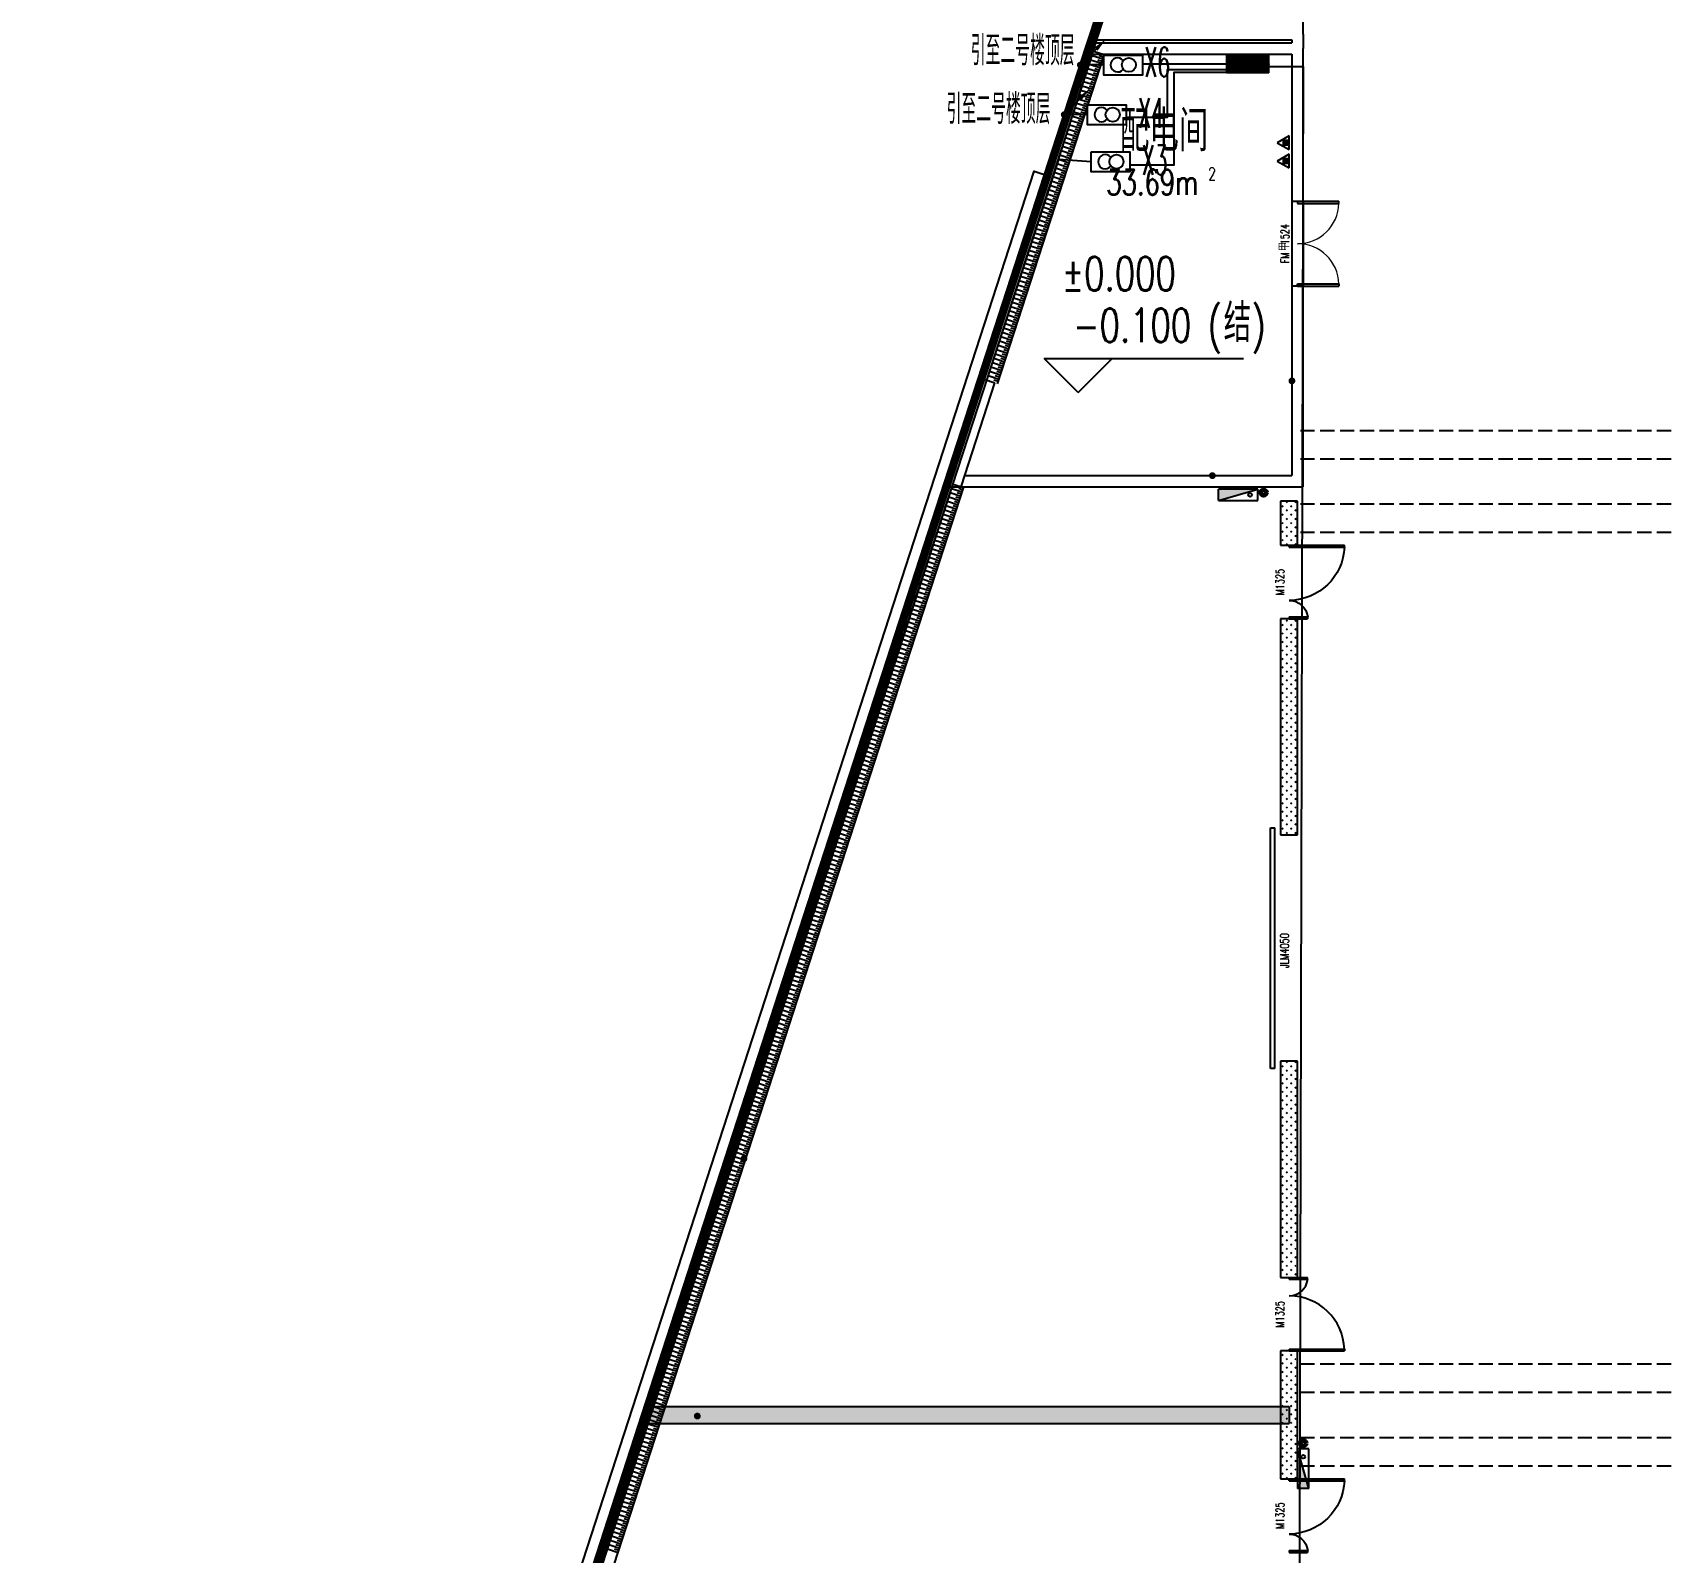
# Model space of a CAD drawing. Extents: x -474411 to 577939, y 0 to 1014176.
# Drawn here: x -286054 to -257258, y 687140 to 714001 of the extents above; entities that cross this region are included whole.
import ezdxf
from ezdxf.enums import TextEntityAlignment as Align

# ---------------------------------------------------------------- set-up
doc = ezdxf.new("R2010")
doc.units = 0
doc.header["$LTSCALE"] = 1000
doc.header["$MEASUREMENT"] = 0
doc.linetypes.add('10平面$0$DASH', pattern=[0.35, 0.25, -0.1])
doc.linetypes.add('DASH', pattern=[0.35, 0.25, -0.1])
doc.layers.get('Defpoints').update_dxf_attribs({"color": 210})
doc.layers.add('.灯具', color=3, linetype='Continuous', lineweight=25)
doc.layers.add('LG-ZF消防', color=1, linetype='Continuous', lineweight=60)
for name, color, linetype in [('10平面$0$WINDOW', 4, 'Continuous'), ('10平面$0$WINDOW_TEXT', 7, 'Continuous'), ('A-HATCH-2', 251, 'Continuous'), ('A-LIN-V', 9, 'Continuous'), ('A-WINDOW', 140, 'Continuous'), ('A-防火门窗', 1, 'Continuous'), ('AS-WALL', 40, 'Continuous'), ('AS-结构边线层', 200, 'Continuous'), ('DIM_SYMB', 3, 'Continuous'), ('EQUIP-照明', 3, 'Continuous'), ('EQUIP-箱柜', 3, 'Continuous'), ('LWIRE', 4, 'Continuous'), ('PUB_HATCH', 8, 'Continuous'), ('PUB_TEXT', 7, 'Continuous'), ('SB_ZF消火栓', 10, 'Continuous'), ('建-墙-幕', 4, 'Continuous'), ('建-标高', 3, 'Continuous'), ('照明-灯具', 3, 'Continuous'), ('配电', 8, 'Continuous')]:
    doc.layers.add(name, color=color, linetype=linetype)
doc.layers.add('A-加建区域', color=47, linetype='Continuous', plot=False)
doc.styles.add('10平面$0$_TCH_WINDOW', font='SIMPLEX', dxfattribs={"height": 3.5, "bigfont": 'GBCBIG'})
doc.styles.add('_TEL_DIM', font='SIMPLEX', dxfattribs={"width": 0.8, "height": 3.5, "bigfont": 'HZTXT'})
doc.styles.add('A-AREA', font='SIMPLEX', dxfattribs={"bigfont": 'GBCBIG'})
doc.styles.add('A-STANDARD', font='SIMPLEX', dxfattribs={"bigfont": 'GBCBIG'})
doc.styles.get("Standard").update_dxf_attribs({"font": 'gbenor.shx', "bigfont": 'gbcbig.shx'})
pattern_1 = [(45, (25.49, 21.51), (-75.000002, 75.000002), [24, -82.06602]), (135, (192.46, 21.51), (-75.000002, -75.000002), [24, -82.06602])]

# ---------------------------------------------------------------- blocks, each defined once
blk = doc.blocks.new('43243')
at = {"layer": 'AS-结构边线层', "color": 8}
blk.add_lwpolyline([(-200454, 722920), (-210494, 722920), (-210494, 723090), (-223514, 723090), (-223514, 722920), (-225354, 722920), (-225354, 722470), (-227454, 722470), (-227454, 722920), (-229294, 722920), (-229294, 723090), (-250514, 723090), (-250514, 722920), (-252354, 722920), (-252354, 722470), (-254454, 722470), (-254454, 722920), (-264361, 722920), (-285754, 656986)], dxfattribs=at)
blk = doc.blocks.new('w42343')
at = {"layer": 'A-HATCH-2', "linetype": 'DASH'}
for p, q in [((-263654, 706970), (-128354, 706970)), ((-263654, 706470), (-128354, 706470)), ((-263654, 705670), (-128354, 705670)), ((-263654, 705170), (-128354, 705170)), ((-263654, 690470), (-128354, 690470)), ((-263654, 689970), (-128354, 689970)), ((-263654, 689170), (-128354, 689170)), ((-263654, 688670), (-128354, 688670))]:
    blk.add_line(p, q, dxfattribs=at)
blk = doc.blocks.new('34242343243')
at = {"color": 8}
for p, q in [((-267146, 713528), (-267336, 713590)), ((-267121, 713605), (-267311, 713666)), ((-267133, 713566), (-267209, 713591)), ((-267245, 713222), (-267435, 713284)), ((-267220, 713299), (-267410, 713361)), ((-267195, 713375), (-267385, 713437)), ((-267170, 713452), (-267361, 713513)), ((-267232, 713261), (-267308, 713285)), ((-267208, 713337), (-267284, 713362)), ((-267183, 713413), (-267259, 713438)), ((-267158, 713490), (-267234, 713515)), ((-267319, 712993), (-267509, 713055)), ((-267294, 713069), (-267485, 713131)), ((-267270, 713146), (-267460, 713208)), ((-267307, 713031), (-267383, 713056)), ((-267282, 713108), (-267358, 713132)), ((-267257, 713184), (-267333, 713209)), ((-267418, 712687), (-267609, 712749)), ((-267394, 712764), (-267584, 712825)), ((-267369, 712840), (-267559, 712902)), ((-267344, 712917), (-267534, 712978)), ((-267406, 712726), (-267482, 712750)), ((-267381, 712802), (-267457, 712827)), ((-267356, 712878), (-267432, 712903)), ((-267332, 712955), (-267408, 712980)), ((-267518, 712382), (-267708, 712443)), ((-267493, 712458), (-267683, 712520)), ((-267468, 712534), (-267658, 712596)), ((-267443, 712611), (-267633, 712673)), ((-267505, 712420), (-267581, 712444)), ((-267480, 712496), (-267556, 712521)), ((-267456, 712573), (-267532, 712597)), ((-267431, 712649), (-267507, 712674)), ((-267617, 712076), (-267807, 712138)), ((-267592, 712152), (-267782, 712214)), ((-267567, 712229), (-267757, 712290)), ((-267542, 712305), (-267733, 712367)), ((-267604, 712114), (-267680, 712139)), ((-267580, 712190), (-267656, 712215)), ((-267555, 712267), (-267631, 712292)), ((-267530, 712343), (-267606, 712368)), ((-267716, 711770), (-267906, 711832)), ((-267691, 711846), (-267881, 711908)), ((-267666, 711923), (-267857, 711985)), ((-267642, 711999), (-267832, 712061)), ((-267704, 711808), (-267780, 711833)), ((-267679, 711885), (-267755, 711909)), ((-267654, 711961), (-267730, 711986)), ((-267629, 712038), (-267705, 712062)), ((-267790, 711541), (-267981, 711602)), ((-267766, 711617), (-267956, 711679)), ((-267741, 711694), (-267931, 711755)), ((-267778, 711579), (-267854, 711604)), ((-267753, 711655), (-267829, 711680)), ((-267728, 711732), (-267804, 711757)), ((-267890, 711235), (-268080, 711297)), ((-267865, 711311), (-268055, 711373)), ((-267840, 711388), (-268030, 711450)), ((-267815, 711464), (-268005, 711526)), ((-267877, 711273), (-267953, 711298)), ((-267852, 711350), (-267928, 711374)), ((-267828, 711426), (-267904, 711451)), ((-267803, 711502), (-267879, 711527)), ((-267989, 710929), (-268179, 710991)), ((-267964, 711006), (-268154, 711067)), ((-267939, 711082), (-268129, 711144)), ((-267914, 711159), (-268105, 711220)), ((-267976, 710967), (-268052, 710992)), ((-267952, 711044), (-268028, 711069)), ((-267927, 711120), (-268003, 711145)), ((-267902, 711197), (-267978, 711221)), ((-268088, 710623), (-268278, 710685)), ((-268063, 710700), (-268253, 710762)), ((-268038, 710776), (-268229, 710838)), ((-268014, 710853), (-268204, 710914)), ((-268076, 710662), (-268152, 710686)), ((-268051, 710738), (-268127, 710763)), ((-268026, 710815), (-268102, 710839)), ((-268001, 710891), (-268077, 710916)), ((-268162, 710394), (-268353, 710456)), ((-268138, 710471), (-268328, 710532)), ((-268113, 710547), (-268303, 710609)), ((-268150, 710432), (-268226, 710457)), ((-268125, 710509), (-268201, 710533)), ((-268100, 710585), (-268176, 710610)), ((-268262, 710088), (-268452, 710150)), ((-268237, 710165), (-268427, 710227)), ((-268212, 710241), (-268402, 710303)), ((-268187, 710318), (-268377, 710379)), ((-268249, 710127), (-268325, 710151)), ((-268224, 710203), (-268300, 710228)), ((-268200, 710279), (-268276, 710304)), ((-268175, 710356), (-268251, 710381)), ((-268361, 709783), (-268551, 709844)), ((-268336, 709859), (-268526, 709921)), ((-268311, 709936), (-268501, 709997)), ((-268286, 710012), (-268477, 710074)), ((-268348, 709821), (-268424, 709846)), ((-268324, 709897), (-268400, 709922)), ((-268299, 709974), (-268375, 709998)), ((-268274, 710050), (-268350, 710075)), ((-268460, 709477), (-268650, 709539)), ((-268435, 709553), (-268625, 709615)), ((-268410, 709630), (-268601, 709691)), ((-268386, 709706), (-268576, 709768)), ((-268448, 709515), (-268524, 709540)), ((-268423, 709592), (-268499, 709616)), ((-268398, 709668), (-268474, 709693)), ((-268373, 709744), (-268449, 709769)), ((-268534, 709248), (-268725, 709309)), ((-268510, 709324), (-268700, 709386)), ((-268485, 709400), (-268675, 709462)), ((-268522, 709286), (-268598, 709310)), ((-268497, 709362), (-268573, 709387)), ((-268472, 709439), (-268548, 709463)), ((-268634, 708942), (-268824, 709004)), ((-268609, 709018), (-268799, 709080)), ((-268584, 709095), (-268774, 709156)), ((-268559, 709171), (-268749, 709233)), ((-268621, 708980), (-268697, 709005)), ((-268596, 709056), (-268672, 709081)), ((-268572, 709133), (-268648, 709158)), ((-268547, 709209), (-268623, 709234)), ((-268733, 708636), (-268923, 708698)), ((-268708, 708712), (-268898, 708774)), ((-268683, 708789), (-268873, 708851)), ((-268658, 708865), (-268849, 708927)), ((-268720, 708674), (-268797, 708699)), ((-268696, 708751), (-268772, 708775)), ((-268671, 708827), (-268747, 708852)), ((-268646, 708904), (-268722, 708928)), ((-268832, 708330), (-269022, 708392)), ((-268807, 708407), (-268997, 708468)), ((-268782, 708483), (-268973, 708545)), ((-268758, 708560), (-268948, 708621)), ((-268820, 708369), (-268896, 708393)), ((-268795, 708445), (-268871, 708470)), ((-268770, 708521), (-268846, 708546)), ((-268745, 708598), (-268821, 708623)), ((-268906, 708101), (-269097, 708163)), ((-268882, 708177), (-269072, 708239)), ((-268857, 708254), (-269047, 708316)), ((-268919, 708063), (-268995, 708087)), ((-268894, 708139), (-268970, 708164)), ((-268869, 708216), (-268945, 708240)), ((-268844, 708292), (-268921, 708317)), ((-268981, 707872), (-269171, 707933)), ((-268956, 707948), (-269146, 708010)), ((-268931, 708025), (-269121, 708086)), ((-268993, 707833), (-269069, 707858)), ((-268968, 707910), (-269045, 707935)), ((-268944, 707986), (-269020, 708011)), ((-269677, 705726), (-269867, 705788)), ((-269652, 705802), (-269843, 705864)), ((-269628, 705878), (-269818, 705940)), ((-269603, 705955), (-269793, 706016)), ((-269665, 705764), (-269741, 705789)), ((-269640, 705840), (-269716, 705865)), ((-269615, 705916), (-269691, 705941)), ((-269751, 705497), (-269941, 705559)), ((-269726, 705574), (-269917, 705635)), ((-269702, 705650), (-269892, 705712)), ((-269739, 705536), (-269815, 705560)), ((-269714, 705612), (-269790, 705636)), ((-269689, 705688), (-269765, 705713)), ((-269850, 705193), (-270040, 705254)), ((-269825, 705269), (-270016, 705331)), ((-269801, 705345), (-269991, 705407)), ((-269776, 705421), (-269966, 705483)), ((-269838, 705231), (-269914, 705255)), ((-269813, 705307), (-269889, 705332)), ((-269788, 705383), (-269864, 705408)), ((-269764, 705459), (-269840, 705484)), ((-269949, 704888), (-270139, 704950)), ((-269924, 704964), (-270114, 705026)), ((-269899, 705040), (-270090, 705102)), ((-269875, 705116), (-270065, 705178)), ((-269937, 704926), (-270013, 704951)), ((-269912, 705002), (-269988, 705027)), ((-269887, 705078), (-269963, 705103)), ((-269862, 705155), (-269939, 705179)), ((-270048, 704583), (-270238, 704645)), ((-270023, 704659), (-270213, 704721)), ((-269998, 704736), (-270189, 704797)), ((-269974, 704812), (-270164, 704873)), ((-270035, 704621), (-270112, 704646)), ((-270011, 704697), (-270087, 704722)), ((-269986, 704774), (-270062, 704798)), ((-269961, 704850), (-270037, 704874)), ((-270122, 704355), (-270312, 704416)), ((-270097, 704431), (-270288, 704492)), ((-270073, 704507), (-270263, 704569)), ((-270110, 704393), (-270186, 704417)), ((-270085, 704469), (-270161, 704494)), ((-270060, 704545), (-270136, 704570)), ((-270221, 704050), (-270411, 704112)), ((-270196, 704126), (-270386, 704188)), ((-270171, 704202), (-270362, 704264)), ((-270147, 704278), (-270337, 704340)), ((-270209, 704088), (-270285, 704113)), ((-270184, 704164), (-270260, 704189)), ((-270159, 704240), (-270235, 704265)), ((-270134, 704316), (-270210, 704341)), ((-270320, 703745), (-270510, 703807)), ((-270295, 703821), (-270485, 703883)), ((-270270, 703897), (-270461, 703959)), ((-270246, 703974), (-270436, 704035)), ((-270307, 703783), (-270383, 703808)), ((-270283, 703859), (-270359, 703884)), ((-270258, 703936), (-270334, 703960)), ((-270233, 704012), (-270309, 704036)), ((-270419, 703440), (-270609, 703502)), ((-270394, 703516), (-270584, 703578)), ((-270369, 703593), (-270559, 703654)), ((-270344, 703669), (-270535, 703731)), ((-270406, 703478), (-270482, 703503)), ((-270382, 703555), (-270458, 703579)), ((-270357, 703631), (-270433, 703655)), ((-270332, 703707), (-270408, 703732)), ((-270518, 703136), (-270708, 703197)), ((-270493, 703212), (-270683, 703273)), ((-270468, 703288), (-270658, 703350)), ((-270443, 703364), (-270634, 703426)), ((-270505, 703174), (-270581, 703198)), ((-270480, 703250), (-270557, 703274)), ((-270456, 703326), (-270532, 703351)), ((-270431, 703402), (-270507, 703427)), ((-270592, 702907), (-270782, 702969)), ((-270567, 702983), (-270757, 703045)), ((-270542, 703059), (-270732, 703121)), ((-270579, 702945), (-270655, 702970)), ((-270555, 703021), (-270631, 703046)), ((-270530, 703097), (-270606, 703122)), ((-270691, 702602), (-270881, 702664)), ((-270666, 702678), (-270856, 702740)), ((-270641, 702755), (-270831, 702816)), ((-270616, 702831), (-270807, 702892)), ((-270678, 702640), (-270754, 702665)), ((-270653, 702716), (-270730, 702741)), ((-270629, 702793), (-270705, 702817)), ((-270604, 702869), (-270680, 702894)), ((-270789, 702297), (-270980, 702359)), ((-270765, 702374), (-270955, 702435)), ((-270740, 702450), (-270930, 702512)), ((-270715, 702526), (-270906, 702588)), ((-270777, 702335), (-270853, 702360)), ((-270752, 702412), (-270828, 702436)), ((-270728, 702488), (-270804, 702513)), ((-270703, 702564), (-270779, 702589)), ((-270888, 701993), (-271079, 702054)), ((-270864, 702069), (-271054, 702131)), ((-270839, 702145), (-271029, 702207)), ((-270814, 702221), (-271004, 702283)), ((-270876, 702031), (-270952, 702055)), ((-270851, 702107), (-270927, 702132)), ((-270827, 702183), (-270903, 702208)), ((-270802, 702259), (-270878, 702284)), ((-270963, 701764), (-271153, 701826)), ((-270938, 701840), (-271128, 701902)), ((-270913, 701916), (-271103, 701978)), ((-270950, 701802), (-271026, 701827)), ((-270925, 701878), (-271002, 701903)), ((-270901, 701955), (-270977, 701979)), ((-271061, 701459), (-271252, 701521)), ((-271037, 701535), (-271227, 701597)), ((-271012, 701612), (-271202, 701673)), ((-270987, 701688), (-271177, 701750)), ((-271049, 701497), (-271125, 701522)), ((-271024, 701574), (-271100, 701598)), ((-271000, 701650), (-271076, 701674)), ((-270975, 701726), (-271051, 701751)), ((-271160, 701155), (-271351, 701216)), ((-271136, 701231), (-271326, 701292)), ((-271111, 701307), (-271301, 701369)), ((-271086, 701383), (-271276, 701445)), ((-271148, 701193), (-271224, 701217)), ((-271123, 701269), (-271199, 701294)), ((-271098, 701345), (-271175, 701370)), ((-271074, 701421), (-271150, 701446)), ((-271259, 700850), (-271449, 700911)), ((-271234, 700926), (-271425, 700988)), ((-271210, 701002), (-271400, 701064)), ((-271185, 701078), (-271375, 701140)), ((-271247, 700888), (-271323, 700913)), ((-271222, 700964), (-271298, 700989)), ((-271197, 701040), (-271273, 701065)), ((-271173, 701116), (-271249, 701141)), ((-271358, 700545), (-271548, 700607)), ((-271333, 700621), (-271524, 700683)), ((-271309, 700697), (-271499, 700759)), ((-271284, 700774), (-271474, 700835)), ((-271346, 700583), (-271422, 700608)), ((-271321, 700659), (-271397, 700684)), ((-271296, 700735), (-271372, 700760)), ((-271272, 700812), (-271348, 700836)), ((-271432, 700316), (-271622, 700378)), ((-271407, 700393), (-271598, 700454)), ((-271383, 700469), (-271573, 700531)), ((-271420, 700355), (-271496, 700379)), ((-271395, 700431), (-271471, 700455)), ((-271370, 700507), (-271446, 700532)), ((-271531, 700012), (-271721, 700073)), ((-271506, 700088), (-271697, 700150)), ((-271482, 700164), (-271672, 700226)), ((-271457, 700240), (-271647, 700302)), ((-271519, 700050), (-271595, 700074)), ((-271494, 700126), (-271570, 700151)), ((-271469, 700202), (-271545, 700227)), ((-271445, 700278), (-271521, 700303)), ((-271630, 699707), (-271820, 699769)), ((-271605, 699783), (-271795, 699845)), ((-271581, 699859), (-271771, 699921)), ((-271556, 699935), (-271746, 699997)), ((-271618, 699745), (-271694, 699770)), ((-271593, 699821), (-271669, 699846)), ((-271568, 699897), (-271644, 699922)), ((-271543, 699974), (-271620, 699998)), ((-271729, 699402), (-271919, 699464)), ((-271704, 699478), (-271894, 699540)), ((-271679, 699555), (-271870, 699616)), ((-271655, 699631), (-271845, 699692)), ((-271716, 699440), (-271793, 699465)), ((-271692, 699516), (-271768, 699541)), ((-271667, 699593), (-271743, 699617)), ((-271642, 699669), (-271718, 699694)), ((-271803, 699174), (-271993, 699235)), ((-271778, 699250), (-271969, 699311)), ((-271754, 699326), (-271944, 699388)), ((-271791, 699212), (-271867, 699236)), ((-271766, 699288), (-271842, 699313)), ((-271741, 699364), (-271817, 699389)), ((-271902, 698869), (-272092, 698931)), ((-271877, 698945), (-272067, 699007)), ((-271852, 699021), (-272043, 699083)), ((-271828, 699097), (-272018, 699159)), ((-271890, 698907), (-271966, 698932)), ((-271865, 698983), (-271941, 699008)), ((-271840, 699059), (-271916, 699084)), ((-271815, 699135), (-271891, 699160)), ((-272001, 698564), (-272191, 698626)), ((-271976, 698640), (-272166, 698702)), ((-271951, 698716), (-272142, 698778)), ((-271927, 698793), (-272117, 698854)), ((-271988, 698602), (-272065, 698627)), ((-271964, 698678), (-272040, 698703)), ((-271939, 698755), (-272015, 698779)), ((-271914, 698831), (-271990, 698855)), ((-272100, 698259), (-272290, 698321)), ((-272075, 698335), (-272265, 698397)), ((-272050, 698412), (-272240, 698473)), ((-272026, 698488), (-272216, 698550)), ((-272087, 698297), (-272163, 698322)), ((-272063, 698374), (-272139, 698398)), ((-272038, 698450), (-272114, 698474)), ((-272013, 698526), (-272089, 698551)), ((-272199, 697955), (-272389, 698016)), ((-272174, 698031), (-272364, 698092)), ((-272149, 698107), (-272339, 698169)), ((-272124, 698183), (-272315, 698245)), ((-272186, 697993), (-272262, 698017)), ((-272161, 698069), (-272238, 698093)), ((-272137, 698145), (-272213, 698170)), ((-272112, 698221), (-272188, 698246)), ((-272273, 697726), (-272463, 697788)), ((-272248, 697802), (-272438, 697864)), ((-272223, 697878), (-272414, 697940)), ((-272260, 697764), (-272336, 697789)), ((-272236, 697840), (-272312, 697865)), ((-272211, 697916), (-272287, 697941)), ((-272372, 697421), (-272562, 697483)), ((-272347, 697497), (-272537, 697559)), ((-272322, 697574), (-272512, 697635)), ((-272297, 697650), (-272488, 697711)), ((-272359, 697459), (-272435, 697484)), ((-272335, 697535), (-272411, 697560)), ((-272310, 697612), (-272386, 697636)), ((-272285, 697688), (-272361, 697713)), ((-272470, 697116), (-272661, 697178)), ((-272446, 697193), (-272636, 697254)), ((-272421, 697269), (-272611, 697331)), ((-272396, 697345), (-272587, 697407)), ((-272458, 697155), (-272534, 697179)), ((-272433, 697231), (-272510, 697255)), ((-272409, 697307), (-272485, 697332)), ((-272384, 697383), (-272460, 697408)), ((-272569, 696812), (-272760, 696873)), ((-272545, 696888), (-272735, 696950)), ((-272520, 696964), (-272710, 697026)), ((-272495, 697040), (-272685, 697102)), ((-272557, 696850), (-272633, 696874)), ((-272532, 696926), (-272608, 696951)), ((-272508, 697002), (-272584, 697027)), ((-272483, 697078), (-272559, 697103)), ((-272644, 696583), (-272834, 696645)), ((-272619, 696659), (-272809, 696721)), ((-272594, 696735), (-272784, 696797)), ((-272656, 696545), (-272732, 696570)), ((-272631, 696621), (-272707, 696646)), ((-272606, 696697), (-272683, 696722)), ((-272582, 696774), (-272658, 696798)), ((-272742, 696278), (-272933, 696340)), ((-272718, 696355), (-272908, 696416)), ((-272693, 696431), (-272883, 696492)), ((-272668, 696507), (-272858, 696569)), ((-272730, 696316), (-272806, 696341)), ((-272705, 696393), (-272781, 696417)), ((-272681, 696469), (-272757, 696493)), ((-272841, 695974), (-273032, 696035)), ((-272817, 696050), (-273007, 696111)), ((-272792, 696126), (-272982, 696188)), ((-272767, 696202), (-272957, 696264)), ((-272829, 696012), (-272905, 696036)), ((-272804, 696088), (-272880, 696113)), ((-272780, 696164), (-272856, 696189)), ((-272755, 696240), (-272831, 696265)), ((-272940, 695669), (-273130, 695731)), ((-272915, 695745), (-273106, 695807)), ((-272891, 695821), (-273081, 695883)), ((-272866, 695897), (-273056, 695959)), ((-272928, 695707), (-273004, 695732)), ((-272903, 695783), (-272979, 695808)), ((-272878, 695859), (-272954, 695884)), ((-272854, 695935), (-272930, 695960)), ((-273039, 695364), (-273229, 695426)), ((-273014, 695440), (-273205, 695502)), ((-272990, 695516), (-273180, 695578)), ((-272965, 695593), (-273155, 695654)), ((-273027, 695402), (-273103, 695427)), ((-273002, 695478), (-273078, 695503)), ((-272977, 695554), (-273053, 695579)), ((-272953, 695631), (-273029, 695655)), ((-273113, 695135), (-273303, 695197)), ((-273089, 695212), (-273279, 695273)), ((-273064, 695288), (-273254, 695350)), ((-273101, 695174), (-273177, 695198)), ((-273076, 695250), (-273152, 695274)), ((-273051, 695326), (-273128, 695351)), ((-273212, 694831), (-273402, 694892)), ((-273187, 694907), (-273378, 694969)), ((-273163, 694983), (-273353, 695045)), ((-273138, 695059), (-273328, 695121)), ((-273200, 694869), (-273276, 694893)), ((-273175, 694945), (-273251, 694970)), ((-273150, 695021), (-273226, 695046)), ((-273126, 695097), (-273202, 695122)), ((-273311, 694526), (-273501, 694588)), ((-273286, 694602), (-273477, 694664)), ((-273262, 694678), (-273452, 694740)), ((-273237, 694754), (-273427, 694816)), ((-273299, 694564), (-273375, 694589)), ((-273274, 694640), (-273350, 694665)), ((-273249, 694716), (-273325, 694741)), ((-273224, 694793), (-273301, 694817)), ((-273410, 694221), (-273600, 694283)), ((-273385, 694297), (-273575, 694359)), ((-273360, 694374), (-273551, 694435)), ((-273336, 694450), (-273526, 694511)), ((-273398, 694259), (-273474, 694284)), ((-273373, 694335), (-273449, 694360)), ((-273348, 694412), (-273424, 694436)), ((-273323, 694488), (-273399, 694513)), ((-273509, 693916), (-273699, 693978)), ((-273484, 693993), (-273674, 694054)), ((-273459, 694069), (-273650, 694130)), ((-273435, 694145), (-273625, 694207)), ((-273496, 693954), (-273573, 693979)), ((-273472, 694031), (-273548, 694055)), ((-273447, 694107), (-273523, 694132)), ((-273422, 694183), (-273498, 694208)), ((-273583, 693688), (-273773, 693750)), ((-273558, 693764), (-273748, 693826)), ((-273534, 693840), (-273724, 693902)), ((-273571, 693726), (-273647, 693751)), ((-273546, 693802), (-273622, 693827)), ((-273521, 693878), (-273597, 693903)), ((-273682, 693383), (-273872, 693445)), ((-273657, 693459), (-273847, 693521)), ((-273632, 693535), (-273823, 693597)), ((-273608, 693612), (-273798, 693673)), ((-273669, 693421), (-273746, 693446)), ((-273645, 693497), (-273721, 693522)), ((-273620, 693574), (-273696, 693598)), ((-273595, 693650), (-273671, 693674)), ((-273781, 693078), (-273971, 693140)), ((-273756, 693154), (-273946, 693216)), ((-273731, 693231), (-273922, 693292)), ((-273707, 693307), (-273897, 693369)), ((-273768, 693116), (-273844, 693141)), ((-273744, 693193), (-273820, 693217)), ((-273719, 693269), (-273795, 693293)), ((-273694, 693345), (-273770, 693370)), ((-273880, 692774), (-274070, 692835)), ((-273855, 692850), (-274045, 692911)), ((-273830, 692926), (-274020, 692988)), ((-273805, 693002), (-273996, 693064)), ((-273867, 692812), (-273943, 692836)), ((-273843, 692888), (-273919, 692913)), ((-273818, 692964), (-273894, 692989)), ((-273793, 693040), (-273869, 693065)), ((-273954, 692545), (-274144, 692607)), ((-273929, 692621), (-274119, 692683)), ((-273904, 692697), (-274095, 692759)), ((-273941, 692583), (-274017, 692608)), ((-273917, 692659), (-273993, 692684)), ((-273892, 692735), (-273968, 692760)), ((-274053, 692240), (-274243, 692302)), ((-274028, 692316), (-274218, 692378)), ((-274003, 692393), (-274193, 692454)), ((-273978, 692469), (-274169, 692530)), ((-274040, 692278), (-274116, 692303)), ((-274016, 692354), (-274092, 692379)), ((-273991, 692431), (-274067, 692455)), ((-273966, 692507), (-274042, 692532)), ((-274152, 691935), (-274342, 691997)), ((-274127, 692012), (-274317, 692073)), ((-274102, 692088), (-274292, 692150)), ((-274077, 692164), (-274268, 692226)), ((-274139, 691974), (-274215, 691998)), ((-274114, 692050), (-274191, 692074)), ((-274090, 692126), (-274166, 692151)), ((-274065, 692202), (-274141, 692227)), ((-274250, 691631), (-274441, 691692)), ((-274226, 691707), (-274416, 691769)), ((-274201, 691783), (-274391, 691845)), ((-274176, 691859), (-274366, 691921)), ((-274238, 691669), (-274314, 691693)), ((-274213, 691745), (-274289, 691770)), ((-274189, 691821), (-274265, 691846)), ((-274164, 691897), (-274240, 691922)), ((-274349, 691326), (-274540, 691388)), ((-274325, 691402), (-274515, 691464)), ((-274300, 691478), (-274490, 691540)), ((-274275, 691554), (-274465, 691616)), ((-274337, 691364), (-274413, 691389)), ((-274312, 691440), (-274388, 691465)), ((-274287, 691516), (-274364, 691541)), ((-274263, 691593), (-274339, 691617)), ((-274423, 691097), (-274614, 691159)), ((-274399, 691174), (-274589, 691235)), ((-274374, 691250), (-274564, 691311)), ((-274411, 691135), (-274487, 691160)), ((-274386, 691212), (-274462, 691236)), ((-274362, 691288), (-274438, 691312)), ((-274522, 690793), (-274713, 690854)), ((-274498, 690869), (-274688, 690930)), ((-274473, 690945), (-274663, 691007)), ((-274448, 691021), (-274638, 691083)), ((-274510, 690831), (-274586, 690855)), ((-274485, 690907), (-274561, 690932)), ((-274461, 690983), (-274537, 691008)), ((-274436, 691059), (-274512, 691084)), ((-274621, 690488), (-274811, 690550)), ((-274597, 690564), (-274787, 690626)), ((-274572, 690640), (-274762, 690702)), ((-274547, 690716), (-274737, 690778)), ((-274609, 690526), (-274685, 690551)), ((-274584, 690602), (-274660, 690627)), ((-274559, 690678), (-274636, 690703)), ((-274535, 690754), (-274611, 690779)), ((-274720, 690183), (-274910, 690245)), ((-274695, 690259), (-274886, 690321)), ((-274671, 690335), (-274861, 690397)), ((-274646, 690412), (-274836, 690473)), ((-274708, 690221), (-274784, 690246)), ((-274683, 690297), (-274759, 690322)), ((-274658, 690374), (-274734, 690398)), ((-274634, 690450), (-274710, 690474)), ((-274794, 689954), (-274985, 690016)), ((-274770, 690031), (-274960, 690092)), ((-274745, 690107), (-274935, 690169)), ((-274782, 689993), (-274858, 690017)), ((-274757, 690069), (-274833, 690093)), ((-274732, 690145), (-274809, 690170)), ((-274893, 689650), (-275083, 689711)), ((-274868, 689726), (-275059, 689788)), ((-274844, 689802), (-275034, 689864)), ((-274819, 689878), (-275009, 689940)), ((-274881, 689688), (-274957, 689712)), ((-274856, 689764), (-274932, 689789)), ((-274831, 689840), (-274907, 689865)), ((-274807, 689916), (-274883, 689941)), ((-274992, 689345), (-275182, 689407)), ((-274967, 689421), (-275158, 689483)), ((-274943, 689497), (-275133, 689559)), ((-274918, 689574), (-275108, 689635)), ((-274980, 689383), (-275056, 689408)), ((-274955, 689459), (-275031, 689484)), ((-274930, 689535), (-275006, 689560)), ((-274906, 689612), (-274982, 689636)), ((-275091, 689040), (-275281, 689102)), ((-275066, 689116), (-275256, 689178)), ((-275041, 689193), (-275232, 689254)), ((-275017, 689269), (-275207, 689330)), ((-275079, 689078), (-275155, 689103)), ((-275054, 689154), (-275130, 689179)), ((-275029, 689231), (-275105, 689255)), ((-275004, 689307), (-275081, 689332)), ((-275190, 688735), (-275380, 688797)), ((-275165, 688812), (-275355, 688873)), ((-275140, 688888), (-275331, 688950)), ((-275116, 688964), (-275306, 689026)), ((-275177, 688773), (-275254, 688798)), ((-275153, 688850), (-275229, 688874)), ((-275128, 688926), (-275204, 688951)), ((-275103, 689002), (-275179, 689027)), ((-275264, 688507), (-275454, 688569)), ((-275239, 688583), (-275429, 688645)), ((-275215, 688659), (-275405, 688721)), ((-275252, 688545), (-275328, 688570)), ((-275227, 688621), (-275303, 688646)), ((-275202, 688697), (-275278, 688722)), ((-275363, 688202), (-275553, 688264)), ((-275338, 688278), (-275528, 688340)), ((-275313, 688354), (-275504, 688416)), ((-275289, 688431), (-275479, 688492)), ((-275351, 688240), (-275427, 688265)), ((-275326, 688316), (-275402, 688341)), ((-275301, 688393), (-275377, 688417)), ((-275276, 688469), (-275352, 688493)), ((-275462, 687897), (-275652, 687959)), ((-275437, 687973), (-275627, 688035)), ((-275412, 688050), (-275603, 688111)), ((-275388, 688126), (-275578, 688188)), ((-275449, 687935), (-275525, 687960)), ((-275425, 688012), (-275501, 688036)), ((-275400, 688088), (-275476, 688112)), ((-275375, 688164), (-275451, 688189)), ((-275561, 687593), (-275751, 687654)), ((-275536, 687669), (-275726, 687730)), ((-275511, 687745), (-275701, 687807)), ((-275486, 687821), (-275677, 687883)), ((-275548, 687631), (-275624, 687655)), ((-275524, 687707), (-275600, 687732)), ((-275499, 687783), (-275575, 687808)), ((-275474, 687859), (-275550, 687884)), ((-275635, 687364), (-275825, 687426)), ((-275610, 687440), (-275800, 687502)), ((-275585, 687516), (-275776, 687578)), ((-275622, 687402), (-275699, 687427)), ((-275598, 687478), (-275674, 687503)), ((-275573, 687554), (-275649, 687579)), ((-275709, 687135), (-275899, 687197)), ((-275684, 687212), (-275874, 687273)), ((-275660, 687288), (-275850, 687349)), ((-275697, 687173), (-275773, 687198)), ((-275672, 687250), (-275748, 687274)), ((-275647, 687326), (-275723, 687351))]:
    blk.add_line(p, q, dxfattribs=at)
at = {"layer": 'A-LIN-V', "color": 8}
for p, q in [((-269196, 707857), (-267326, 713620)), ((-269006, 707795), (-267116, 713620)), ((-285554, 657440), (-269808, 705970)), ((-285354, 657409), (-269598, 705970)), ((-263604, 690700), (-263704, 690700))]:
    blk.add_line(p, q, dxfattribs=at)
at = {"layer": 'Defpoints', "color": 8}
for p in [(-267220, 713299), (-267195, 713375), (-267170, 713452), (-267146, 713528), (-267319, 712993), (-267294, 713069), (-267270, 713146), (-267245, 713222), (-267394, 712764), (-267369, 712840), (-267344, 712917), (-267493, 712458), (-267468, 712534), (-267443, 712611), (-267418, 712687), (-267592, 712152), (-267567, 712229), (-267542, 712305), (-267518, 712382), (-267691, 711846), (-267666, 711923), (-267642, 711999), (-267617, 712076), (-267766, 711617), (-267741, 711694), (-267716, 711770), (-267865, 711311), (-267840, 711388), (-267815, 711464), (-267790, 711541), (-267964, 711006), (-267939, 711082), (-267914, 711159), (-267890, 711235), (-268063, 710700), (-268038, 710776), (-268014, 710853), (-267989, 710929), (-268162, 710394), (-268138, 710471), (-268113, 710547), (-268088, 710623), (-268237, 710165), (-268212, 710241), (-268187, 710318), (-268336, 709859), (-268311, 709936), (-268286, 710012), (-268262, 710088), (-268435, 709553), (-268410, 709630), (-268386, 709706), (-268361, 709783), (-268534, 709248), (-268510, 709324), (-268485, 709400), (-268460, 709477), (-268609, 709018), (-268584, 709095), (-268559, 709171), (-268708, 708712), (-268683, 708789), (-268658, 708865), (-268634, 708942), (-268807, 708407), (-268782, 708483), (-268758, 708560), (-268733, 708636), (-268906, 708101), (-268882, 708177), (-268857, 708254), (-268832, 708330), (-268981, 707872), (-268956, 707948), (-268931, 708025), (-269006, 707795), (-269652, 705802), (-269628, 705878), (-269751, 705497), (-269726, 705574), (-269702, 705650), (-269677, 705726), (-269825, 705269), (-269801, 705345), (-269776, 705421), (-269924, 704964), (-269899, 705040), (-269875, 705116), (-269850, 705193), (-270023, 704659), (-269998, 704736), (-269974, 704812), (-269949, 704888), (-270122, 704355), (-270097, 704431), (-270073, 704507), (-270048, 704583), (-270196, 704126), (-270171, 704202), (-270147, 704278), (-270295, 703821), (-270270, 703897), (-270246, 703974), (-270221, 704050), (-270394, 703516), (-270369, 703593), (-270344, 703669), (-270320, 703745), (-270493, 703212), (-270468, 703288), (-270443, 703364), (-270419, 703440), (-270592, 702907), (-270567, 702983), (-270542, 703059), (-270518, 703136), (-270666, 702678), (-270641, 702755), (-270616, 702831), (-270765, 702374), (-270740, 702450), (-270715, 702526), (-270691, 702602), (-270864, 702069), (-270839, 702145), (-270814, 702221), (-270789, 702297), (-270963, 701764), (-270938, 701840), (-270913, 701916), (-270888, 701993), (-271037, 701535), (-271012, 701612), (-270987, 701688), (-271136, 701231), (-271111, 701307), (-271086, 701383), (-271061, 701459), (-271234, 700926), (-271210, 701002), (-271185, 701078), (-271160, 701155), (-271333, 700621), (-271309, 700697), (-271284, 700774), (-271259, 700850), (-271432, 700316), (-271407, 700393), (-271383, 700469), (-271358, 700545), (-271506, 700088), (-271482, 700164), (-271457, 700240), (-271605, 699783), (-271581, 699859), (-271556, 699935), (-271531, 700012), (-271704, 699478), (-271679, 699555), (-271655, 699631), (-271630, 699707), (-271803, 699174), (-271778, 699250), (-271754, 699326), (-271729, 699402), (-271877, 698945), (-271852, 699021), (-271828, 699097), (-271976, 698640), (-271951, 698716), (-271927, 698793), (-271902, 698869), (-272075, 698335), (-272050, 698412), (-272026, 698488), (-272001, 698564), (-272174, 698031), (-272149, 698107), (-272124, 698183), (-272100, 698259), (-272273, 697726), (-272248, 697802), (-272223, 697878), (-272199, 697955), (-272347, 697497), (-272322, 697574), (-272297, 697650), (-272446, 697193), (-272421, 697269), (-272396, 697345), (-272372, 697421), (-272545, 696888), (-272520, 696964), (-272495, 697040), (-272470, 697116), (-272644, 696583), (-272619, 696659), (-272594, 696735), (-272569, 696812), (-272718, 696355), (-272693, 696431), (-272668, 696507), (-272817, 696050), (-272792, 696126), (-272767, 696202), (-272742, 696278), (-272915, 695745), (-272891, 695821), (-272866, 695897), (-272841, 695974), (-273014, 695440), (-272990, 695516), (-272965, 695593), (-272940, 695669), (-273113, 695135), (-273089, 695212), (-273064, 695288), (-273039, 695364), (-273187, 694907), (-273163, 694983), (-273138, 695059), (-273286, 694602), (-273262, 694678), (-273237, 694754), (-273212, 694831), (-273385, 694297), (-273360, 694374), (-273336, 694450), (-273311, 694526), (-273484, 693993), (-273459, 694069), (-273435, 694145), (-273410, 694221), (-273558, 693764), (-273534, 693840), (-273509, 693916), (-273657, 693459), (-273632, 693535), (-273608, 693612), (-273583, 693688), (-273756, 693154), (-273731, 693231), (-273707, 693307), (-273682, 693383), (-273855, 692850), (-273830, 692926), (-273805, 693002), (-273781, 693078), (-273954, 692545), (-273929, 692621), (-273904, 692697), (-273880, 692774), (-274028, 692316), (-274003, 692393), (-273978, 692469), (-274127, 692012), (-274102, 692088), (-274077, 692164), (-274053, 692240), (-274226, 691707), (-274201, 691783), (-274176, 691859), (-274152, 691935), (-274325, 691402), (-274300, 691478), (-274275, 691554), (-274250, 691631), (-274399, 691174), (-274374, 691250), (-274349, 691326), (-274498, 690869), (-274473, 690945), (-274448, 691021), (-274423, 691097), (-274597, 690564), (-274572, 690640), (-274547, 690716), (-274522, 690793), (-274695, 690259), (-274671, 690335), (-274646, 690412), (-274621, 690488), (-274794, 689954), (-274770, 690031), (-274745, 690107), (-274720, 690183), (-274868, 689726), (-274844, 689802), (-274819, 689878), (-274967, 689421), (-274943, 689497), (-274918, 689574), (-274893, 689650), (-275066, 689116), (-275041, 689193), (-275017, 689269), (-274992, 689345), (-275165, 688812), (-275140, 688888), (-275116, 688964), (-275091, 689040), (-275264, 688507), (-275239, 688583), (-275215, 688659), (-275190, 688735), (-275338, 688278), (-275313, 688354), (-275289, 688431), (-275437, 687973), (-275412, 688050), (-275388, 688126), (-275363, 688202), (-275536, 687669), (-275511, 687745), (-275486, 687821), (-275462, 687897), (-275635, 687364), (-275610, 687440), (-275585, 687516), (-275561, 687593), (-275684, 687212), (-275660, 687288)]:
    blk.add_point(p, dxfattribs=at)
blk = doc.blocks.new('DOOR2DLIB$SYSLIB$00000123')
at = {"color": 0}
for p, q in [((0.475, -0.001), (0.475, 0.752)), ((0.475, 0.752), (0.5, 0.752)), ((0.5, -0.001), (0.5, 0.752)), ((-0.5, 0), (-0.5, 0.252)), ((-0.475, 0.252), (-0.5, 0.252)), ((-0.475, 0), (-0.475, 0.252)), ((-0.475, 0), (-0.5, 0)), ((0.475, -0.001), (0.5, -0.001))]:
    blk.add_line(p, q, dxfattribs=at)
for centre, radius, start, end in [((0.505, -0.002), 0.755, 92.2493, 179.7238), ((-0.501, 0.003), 0.251, 359.7899, 84.0974)]:
    blk.add_arc(centre, radius, start, end, dxfattribs=at)
blk = doc.blocks.new('10平面$0$$DorLib2D$00000126')
at = {"color": 0, "linetype": 'Continuous'}
for p, q in [((-0.532, 0.5), (-0.532, 0.9)), ((0.532, 0.9), (0.532, 0.5))]:
    blk.add_line(p, q, dxfattribs=at)
at = {"color": 0, "linetype": '10平面$0$DASH'}
for p, q in [((-0.532, 0.9), (0.532, 0.9)), ((-0.532, 0.5), (0.532, 0.5))]:
    blk.add_line(p, q, dxfattribs=at)
blk = doc.blocks.new('423432433333')
at = {"layer": 'PUB_HATCH'}
h = blk.add_hatch(dxfattribs=at)
h.set_pattern_fill('石膏板', color=8, scale=30, style=0)
h.set_pattern_definition(pattern_1)
h.paths.add_polyline_path([(-261310, 705770), (-261310, 704990), (-261010, 704990), (-261010, 705770)])
h = blk.add_hatch(dxfattribs=at)
h.set_pattern_fill('石膏板', color=8, scale=30, style=0)
h.set_pattern_definition(pattern_1)
h.paths.add_polyline_path([(-261010, 699870), (-261010, 703690), (-261310, 703690), (-261310, 699870)])
h = blk.add_hatch(dxfattribs=at)
h.set_pattern_fill('石膏板', color=8, scale=30, style=0)
h.set_pattern_definition(pattern_1)
h.paths.add_polyline_path([(-261310, 695870), (-261310, 692050), (-261010, 692050), (-261010, 695870)])
h = blk.add_hatch(dxfattribs=at)
h.set_pattern_fill('石膏板', color=8, scale=30, style=0)
h.set_pattern_definition(pattern_1)
h.paths.add_polyline_path([(-261010, 688490), (-261010, 690750), (-261310, 690750), (-261310, 688490)])
at = {"layer": 'AS-WALL', "color": 8}
for p, q in [((-261310, 705770), (-261310, 704990)), ((-261010, 705770), (-261310, 705770)), ((-261010, 704990), (-261010, 705770)), ((-261310, 704990), (-261010, 704990)), ((-261010, 703690), (-261310, 703690)), ((-261310, 703690), (-261310, 699870)), ((-261010, 699870), (-261010, 703690)), ((-261310, 699870), (-261010, 699870)), ((-261310, 695870), (-261310, 692050)), ((-261010, 695870), (-261310, 695870)), ((-261010, 692050), (-261010, 695870)), ((-261310, 692050), (-261010, 692050)), ((-261010, 690750), (-261310, 690750)), ((-261310, 690750), (-261310, 688490)), ((-261010, 688490), (-261010, 690750)), ((-261310, 688490), (-261010, 688490))]:
    blk.add_line(p, q, dxfattribs=at)
at = {"layer": '10平面$0$WINDOW', "color": 8}
ref = blk.add_blockref('DOOR2DLIB$SYSLIB$00000123', (-261160, 704340), dxfattribs=dict(at, xscale=1300, yscale=-1300, zscale=300, rotation=90.00000000093496))
ref.add_attrib('A', 'M1325', (-261247, 704105), dxfattribs={"layer": '10平面$0$WINDOW_TEXT', "ltscale": 500, "height": 148.8, "rotation": 90, "style": '10平面$0$_TCH_WINDOW', "width": 0.705882})
ref = blk.add_blockref('10平面$0$$DorLib2D$00000126', (-261310, 697870), dxfattribs=dict(at, xscale=-4000, yscale=-200, zscale=200, rotation=269.9999999997814))
ref.add_attrib('A', 'JLM4050', (-261166, 697516), dxfattribs={"layer": '10平面$0$WINDOW_TEXT', "ltscale": 500, "height": 148.8, "rotation": 90, "style": '10平面$0$_TCH_WINDOW', "width": 0.705882})
ref = blk.add_blockref('DOOR2DLIB$SYSLIB$00000123', (-261160, 691400), dxfattribs=dict(at, xscale=-1300, yscale=-1300, zscale=300, rotation=90.00000000093488))
ref.add_attrib('A', 'M1325', (-261247, 691165), dxfattribs={"layer": '10平面$0$WINDOW_TEXT', "ltscale": 500, "height": 148.8, "rotation": 90, "style": '10平面$0$_TCH_WINDOW', "width": 0.705882})
ref = blk.add_blockref('DOOR2DLIB$SYSLIB$00000123', (-261160, 687840), dxfattribs=dict(at, xscale=1300, yscale=-1300, zscale=300, rotation=90.00000000093488))
ref.add_attrib('A', 'M1325', (-261247, 687605), dxfattribs={"layer": '10平面$0$WINDOW_TEXT', "ltscale": 500, "height": 148.8, "rotation": 90, "style": '10平面$0$_TCH_WINDOW', "width": 0.705882})
blk = doc.blocks.new('234243242332')
at = {"layer": 'SB_ZF消火栓'}
for points in [[(-264404, 705930), (-265104, 705930), (-265104, 705730)], [(-263704, 688970), (-263704, 688270), (-263504, 688270)]]:
    blk.add_hatch(color=8, dxfattribs=at).paths.add_polyline_path(points)
at = {"layer": 'LG-ZF消防', "color": 8, "linetype": 'Continuous'}
for centre in [(-264304, 705870), (-263604, 689070)]:
    blk.add_circle(centre, 50, dxfattribs=at)
at = {"layer": 'SB_ZF消火栓', "color": 8, "linetype": 'Continuous'}
for p, q in [((-263854, 712175), (-264064, 712054)), ((-263854, 712175), (-264064, 712054)), ((-263854, 711932), (-263854, 712175)), ((-264064, 712054), (-263854, 711932)), ((-263854, 711852), (-264064, 711731)), ((-263854, 711852), (-264064, 711731)), ((-263877, 712091), (-263961, 712091)), ((-263961, 712091), (-263961, 712016)), ((-263899, 712016), (-263961, 712078)), ((-263922, 712016), (-263961, 712056)), ((-263945, 712016), (-263961, 712033)), ((-263961, 712016), (-263877, 712016)), ((-263877, 712017), (-263951, 712091)), ((-263877, 712040), (-263928, 712091)), ((-263877, 712063), (-263905, 712091)), ((-263877, 712086), (-263882, 712091)), ((-263877, 712016), (-263877, 712091)), ((-263854, 711610), (-263854, 711852)), ((-264064, 711731), (-263854, 711610)), ((-263877, 711768), (-263961, 711768)), ((-263961, 711768), (-263961, 711694)), ((-263899, 711694), (-263961, 711756)), ((-263922, 711694), (-263961, 711733)), ((-263945, 711694), (-263961, 711710)), ((-263961, 711694), (-263877, 711694)), ((-263877, 711695), (-263951, 711768)), ((-263877, 711717), (-263928, 711768)), ((-263877, 711740), (-263905, 711768)), ((-263877, 711763), (-263882, 711768)), ((-263877, 711694), (-263877, 711768))]:
    blk.add_line(p, q, dxfattribs=at)
at = {"layer": 'SB_ZF消火栓', "color": 8}
for p, q in [((-264404, 705930), (-265104, 705930)), ((-265104, 705730), (-265104, 705930)), ((-265104, 705730), (-264404, 705930)), ((-264404, 705730), (-264404, 705930)), ((-265104, 705730), (-264404, 705730)), ((-263504, 688970), (-263704, 688970)), ((-263704, 688970), (-263704, 688270)), ((-263504, 688270), (-263704, 688970)), ((-263504, 688270), (-263504, 688970)), ((-263504, 688270), (-263704, 688270))]:
    blk.add_line(p, q, dxfattribs=at)
for centre in [(-264544, 705830), (-263604, 688830)]:
    blk.add_circle(centre, 32.5, dxfattribs=at)
blk = doc.blocks.new('10平面$0$$DorLib2D$00000002')
at = {"color": 8}
for p, q in [((-0.5, 0), (-0.5, 0.4875)), ((-0.475, 0.4875), (-0.5, 0.4875)), ((-0.475, 0), (-0.475, 0.4875)), ((0.475, 0), (0.475, 0.4875)), ((0.475, 0.4875), (0.5, 0.4875)), ((0.5, 0), (0.5, 0.4875)), ((-0.5, 0), (-0.475, 0)), ((0.5, 0), (0.475, 0))]:
    blk.add_line(p, q, dxfattribs=at)
at = {"color": 8, "lineweight": 13}
for centre, start, end in [((-0.4875, 0), 0, 88.53072), ((0.4875, 0), 91.46928, 180)]:
    blk.add_arc(centre, 0.4875, start, end, dxfattribs=at)
blk = doc.blocks.new('*X1728')
at = {"color": 0}
for p, q in [((-250, 33), (-83, 200)), ((-250, 68), (-118, 200)), ((-250, 104), (-154, 200)), ((-250, 139), (-189, 200)), ((-250, 174), (-224, 200)), ((-247, 0), (-47, 200)), ((-212, 0), (-12, 200)), ((-177, 0), (23, 200)), ((-141, 0), (59, 200)), ((-106, 0), (94, 200)), ((-71, 0), (129, 200)), ((-35, 0), (165, 200)), ((0, 0), (200, 200)), ((35, 0), (235, 200)), ((71, 0), (250, 179)), ((106, 0), (250, 144)), ((141, 0), (250, 109)), ((177, 0), (250, 73)), ((212, 0), (250, 38)), ((247, 0), (250, 3))]:
    blk.add_line(p, q, dxfattribs=at)
blk = doc.blocks.new('$equip$00002943')
for p, q in [((-0.75, 0.6), (-0.75, 0)), ((0.75, 0.6), (-0.75, 0.6)), ((0.75, 0), (0.75, 0.6)), ((-0.75, 0), (0.75, 0))]:
    blk.add_line(p, q)
for points, const_width in [([(-0.75, 0.3), (0.75, 0.3)], 0.6), ([(-0.75, 0.6), (-0.75, 0), (0.75, 0), (0.75, 0.6), (-0.75, 0.6), (-0.75, 0)], 0.04)]:
    blk.add_lwpolyline(points, dxfattribs=dict(const_width=const_width))
for p in [(0, 0.6), (-0.75, 0.3), (0, 0), (0.75, 0.3)]:
    blk.add_point(p)
at = {"xscale": 0.00300000000061118, "yscale": 0.00300000000061118, "zscale": 0.00300000000061118}
blk.add_blockref('*X1728', (0, 0), dxfattribs=at)
at = {"color": 7, "style": '_TEL_DIM', "flags": 1}
for tag in ['A', 'REMARK']:
    blk.add_attdef(tag, text='', height=0.00002, dxfattribs=at).set_placement((0, 0), align=Align.MIDDLE_CENTER)
blk = doc.blocks.new('KG')
at = {"layer": '配电', "color": 1}
blk.add_lwpolyline([(1622009, 928567), (1622734, 928567), (1622734, 928193), (1622009, 928193)], close=True, dxfattribs=at)
blk.add_circle((1622481, 928385), 133, dxfattribs=at)
blk.add_arc((1622271, 928385), 133, 38.2136, 321.7864, dxfattribs=at)
blk = doc.blocks.new('$equip_U$00000085(LAPTOP-0UNQ9FSO)')
at = {"linetype": 'DASH', "xscale": 0.001885714285714286, "yscale": 0.001885714285714286, "zscale": 0.001885714285714286}
blk.add_blockref('KG', (-3058.645, -1750.307), dxfattribs=at)
at = {"color": 7, "style": '_TEL_DIM', "flags": 1}
for tag in ['A', 'REMARK']:
    blk.add_attdef(tag, text='', height=0.00002, dxfattribs=at).set_placement((0, 0), align=Align.MIDDLE_CENTER)
blk = doc.blocks.new('$TelecSys$00000079')
for p, q in [((0.7, 0.7), (0, 0)), ((0.104, 0.104), (0.104, 0.104)), ((-0.104, -0.104), (-0.104, -0.104))]:
    blk.add_line(p, q)
at = {"const_width": 0.142}
blk.add_lwpolyline([(-0.071, 0, 1), (0.071, 0, 1)], format="xyb", close=True, dxfattribs=at)
blk.add_solid([(0.63, 0.77), (0.77, 0.63), (1.15, 1.15)])
at = {"width": 0.8, "flags": 9}
blk.add_attdef('A', (0, 0), '', height=0.00002, dxfattribs=at)

msp = doc.modelspace()

# ---------------------------------------------------------------- hatches: boundary and pattern name
at = {"layer": 'PUB_HATCH'}
h = msp.add_hatch(dxfattribs=at)
h.set_pattern_fill('石膏板', color=8, scale=30, style=0)
h.set_pattern_definition(pattern_1)
h.paths.add_polyline_path([(-275133.2, 689720), (-275230.5, 689420), (-263854.2, 689420), (-263854.2, 689720)])

# ---------------------------------------------------------------- linework, layer by layer
at = {"layer": 'A-LIN-V', "color": 8}
msp.add_lwpolyline([(-286054.2, 654570), (-286054.2, 657017.5), (-268359.9, 711551.6), (-268074.6, 711459)], dxfattribs=at)
at = {"layer": 'A-防火门窗', "color": 8}
for p, q in [((-263804.2, 711020), (-263804.2, 709520)), ((-263604.2, 711020), (-263604.2, 709520))]:
    msp.add_line(p, q, dxfattribs=at)
at = {"layer": 'AS-WALL', "color": 8}
for p, q in [((-263604.2, 713970), (-263604.2, 719020)), ((-267297.4, 713870), (-267159.8, 713870)), ((-267159.8, 713870), (-263804.2, 713870)), ((-263804.2, 713870), (-263804.2, 713820)), ((-263604.2, 713970), (-263604.2, 713720)), ((-267378.5, 713620), (-263804.2, 713620)), ((-267313.6, 713820), (-263804.2, 713820)), ((-263804.2, 713620), (-263804.2, 711020)), ((-263604.2, 711020), (-263604.2, 713720)), ((-263804.2, 711020), (-263604.2, 711020)), ((-263604.2, 709520), (-263804.2, 709520)), ((-263804.2, 709520), (-263804.2, 706170)), ((-263604.2, 705970), (-263604.2, 709520)), ((-269860.7, 705970), (-269243.4, 707872.4)), ((-269650.4, 705970), (-269053.2, 707810.6)), ((-269243.4, 707872.4), (-269053.2, 707810.6)), ((-269585.5, 706170), (-263804.2, 706170)), ((-269860.7, 705970), (-269650.4, 705970)), ((-269650.4, 705970), (-263604.2, 705970)), ((-275133.2, 689720), (-263854.2, 689720)), ((-263854.2, 689720), (-263854.2, 689420)), ((-275230.5, 689420), (-263854.2, 689420))]:
    msp.add_line(p, q, dxfattribs=at)
at = {"layer": 'DIM_SYMB', "color": 8, "const_width": 60}
for points in [[(-263828.2, 707827, 1), (-263780.2, 707863, 1)], [(-265232.1, 706149.8, 1), (-265187.9, 706190.2, 1)], [(-273514, 694083.7, 1), (-273459.5, 694108.9, 1)], [(-273514, 694083.7, 1), (-273459.5, 694108.9, 1)], [(-274314.4, 689579.7, 1), (-274305.7, 689520.3, 1)], [(-274314.4, 689579.7, 1), (-274305.7, 689520.3, 1)]]:
    msp.add_lwpolyline(points, format="xyb", close=True, dxfattribs=at)
at = {"layer": '建-墙-幕', "color": 8}
for p, q in [((-267365.1, 713985.4), (-266939.8, 715296.1)), ((-267333.4, 713975.1), (-266908.1, 715285.8)), ((-267301.7, 713964.9), (-266876.4, 715275.6)), ((-267270, 713954.6), (-266844.7, 715265.3)), ((-267446.2, 713735.4), (-267365.1, 713985.4)), ((-267414.5, 713725.1), (-267333.4, 713975.1)), ((-267382.8, 713714.9), (-267301.7, 713964.9)), ((-267351.1, 713704.6), (-267270, 713954.6)), ((-275282, 689585.4), (-267446.2, 713735.4)), ((-275250.3, 689575.1), (-267414.5, 713725.1)), ((-275218.6, 689564.9), (-267382.8, 713714.9)), ((-275186.9, 689554.6), (-267351.1, 713704.6)), ((-285854.2, 657001.6), (-275282, 689585.4)), ((-285820.9, 656996.4), (-275250.3, 689575.1)), ((-285787.5, 656991.1), (-275218.6, 689564.9)), ((-285754.2, 656985.8), (-275186.9, 689554.6))]:
    msp.add_line(p, q, dxfattribs=at)
at = {"layer": '建-标高', "color": 8}
for p, q in [((-267580, 707639.1), (-268180, 708239.1)), ((-268180, 708239.1), (-264660, 708239.1)), ((-267580, 707639.1), (-266980, 708239.1))]:
    msp.add_line(p, q, dxfattribs=at)
at = {"layer": '照明-灯具', "color": 6, "ltscale": 500}
for points in [[(-267927.6, 711755.1), (-264361, 722920)], [(-267129.8, 713432), (-267545.7, 713428.9)], [(-267415, 712549), (-267830.4, 712551.3)], [(-267349.7, 711714.2), (-267931, 711755.3), (-285787.5, 656991.1), (-285787.5, 639850)]]:
    msp.add_lwpolyline(points, dxfattribs=at)
at = {"layer": '照明-灯具', "color": 1, "ltscale": 500}
for points in [[(-264959.9, 713343.3), (-266008.5, 713343.3), (-266008.5, 712502.5), (-266731.1, 712502.5)], [(-264959.9, 713294.1), (-265892.2, 713294.1), (-265892.2, 711654.6), (-266665.8, 711654.6)], [(-264959.9, 713444.1), (-266445.9, 713444.1)], [(-264209.9, 713403.9), (-263604.2, 713403.9), (-263704.2, 672841.9), (-128054.2, 672841.9)]]:
    msp.add_lwpolyline(points, dxfattribs=at)

# ---------------------------------------------------------------- block references
at = {"layer": 'A-WINDOW', "color": 8}
for name in ['43243', 'w42343']:
    msp.add_blockref(name, (0, 0), dxfattribs=at)
at = {"layer": 'A-加建区域', "color": 8}
msp.add_blockref('423432433333', (-2694.2, -50), dxfattribs=at)
at = {"layer": 'A-防火门窗', "color": 8, "xscale": 1500, "yscale": 1500, "zscale": 199.9999999999998, "rotation": 269.9999999997816}
msp.add_blockref('10平面$0$$DorLib2D$00000002', (-263704.2, 710270), dxfattribs=at)
at = {"layer": 'DIM_SYMB', "color": 8}
msp.add_blockref('34242343243', (0, 0), dxfattribs=at)
at = {"layer": 'EQUIP-照明', "color": 6, "ltscale": 500, "xscale": 500, "yscale": 500, "zscale": 500}
for p in [(-267129.8, 713248.6), (-267415, 712369.6), (-267349.7, 711538.1)]:
    msp.add_blockref('$equip_U$00000085(LAPTOP-0UNQ9FSO)', p, dxfattribs=at)
at = {"layer": 'EQUIP-箱柜', "color": 6, "ltscale": 500, "xscale": 500, "yscale": 500, "zscale": 500}
msp.add_blockref('$equip$00002943', (-264584.9, 713294.1), dxfattribs=at)
at = {"layer": 'LWIRE', "color": 1, "ltscale": 500, "xscale": 400, "yscale": 400, "zscale": 400}
for p in [(-267545.7, 713428.9), (-267830.4, 712551.3)]:
    msp.add_blockref('$TelecSys$00000079', p, dxfattribs=at)
at = {"layer": 'SB_ZF消火栓', "color": 8, "linetype": 'Continuous'}
msp.add_blockref('234243242332', (0, 0), dxfattribs=at)

# ---------------------------------------------------------------- texts
at = {"layer": '.灯具', "color": 7, "linetype": 'ByBlock', "style": '_TEL_DIM', "width": 0.5}
for s, p in [('引至二号楼顶层', (-269480.6, 713420.4)), ('X6', (-266405.4, 713216.6)), ('引至二号楼顶层', (-269906.7, 712385.7)), ('X4', (-266517.5, 712319)), ('X3', (-266452.2, 711487.5))]:
    msp.add_text(s, height=525, rotation=0.00525, dxfattribs=at).set_placement(p)
at = {"layer": '10平面$0$WINDOW_TEXT', "color": 8, "style": '10平面$0$_TCH_WINDOW', "width": 0.705882}
for s, p in [('1524', (-263854.2, 710258.9)), ('FM', (-263854.2, 709926.1))]:
    msp.add_text(s, height=148.75, rotation=90, dxfattribs=at).set_placement(p)
at = {"layer": '10平面$0$WINDOW_TEXT', "color": 8, "style": '10平面$0$_TCH_WINDOW'}
msp.add_text('甲', height=168.8, rotation=90, dxfattribs=at).set_placement((-263854.2, 710136.1))
at = {"layer": 'A-防火门窗', "color": 8, "style": 'A-AREA'}
msp.add_text('配电间', height=723.4, dxfattribs=at).set_placement((-266844.1, 711900))
at = {"layer": 'A-防火门窗', "color": 8, "style": 'A-AREA', "width": 0.705882}
for s, height, p in [('33.69m', 446.25, (-267082.5, 711132.2)), ('2', 223.1, (-265282.5, 711394.7))]:
    msp.add_text(s, height=height, dxfattribs=at).set_placement(p)
at = {"layer": 'PUB_TEXT', "color": 8, "style": 'A-STANDARD', "width": 0.705882}
for s, p in [('%%P0.000', (-267870, 709440)), ('-0.100', (-267670, 708530)), ('(', (-265290, 708530)), (')', (-264518.5, 708530))]:
    msp.add_text(s, height=595, dxfattribs=at).set_placement(p)
at = {"layer": 'PUB_TEXT', "color": 8, "style": 'A-STANDARD'}
msp.add_text('结', height=675.2, dxfattribs=at).set_placement((-265010, 708530))

doc.saveas('drawing.dxf')
